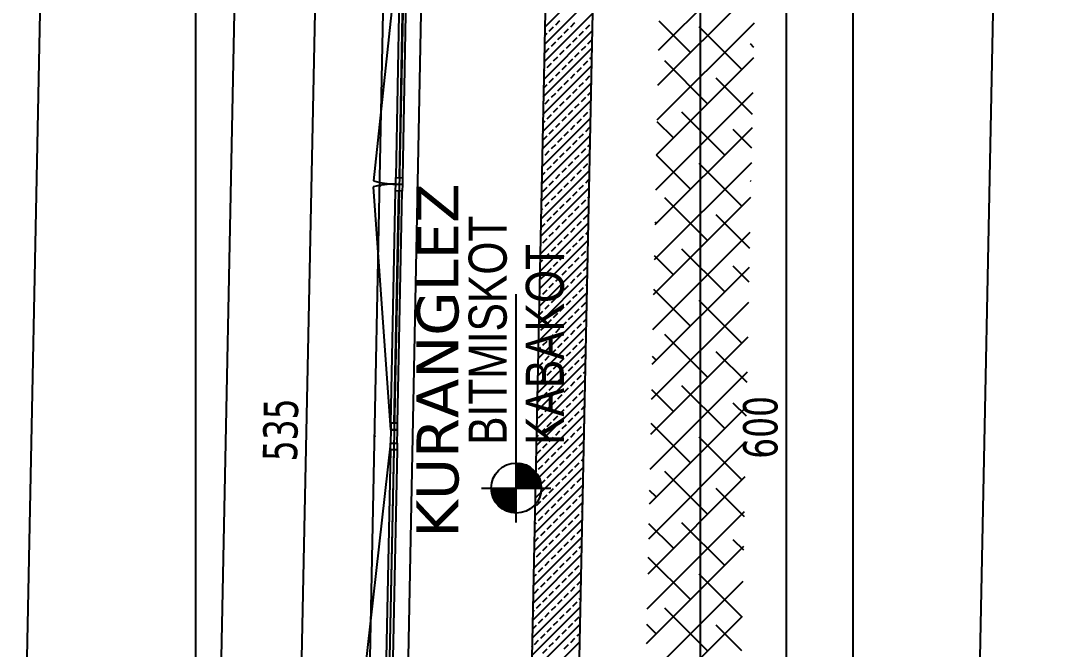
# Model space of a CAD drawing. Header units: millimetres. Extents: x 43168.9 to 43194.6, y -25545.1 to -25543.4.
# Drawn here: x 43171.0926 to 43171.2018, y -25544.0672 to -25544.0012 of the extents above; entities that cross this region are included whole.
import ezdxf
from ezdxf.enums import TextEntityAlignment as Align

# ---------------------------------------------------------------- set-up
doc = ezdxf.new("R2010")
doc.units = ezdxf.units.MM
doc.header["$LTSCALE"] = 200
doc.linetypes.add('DASHDOT', pattern=[1, 0.5, -0.25, 0, -0.25])
doc.linetypes.add('DASHDOT2', pattern=[0.5, 0.25, -0.125, 0, -0.125])
for name, color, linetype in [('aks_sgh', 5, 'DASHDOT2'), ('arsasiniri_sgh', 10, 'Continuous'), ('cam_sgh', 1, 'Continuous'), ('dograma_sgh', 43, 'Continuous'), ('gor-3_sgh', 191, 'Continuous'), ('gor-4_sgh', 17, 'Continuous'), ('kolon-b.a_sgh', 6, 'Continuous'), ('olcuaks_sgh', 41, 'Continuous'), ('olcuic_sgh', 183, 'Continuous'), ('tarama-betonarme_sgh', 223, 'Continuous'), ('tarama-zemin_sgh', 197, 'Continuous'), ('yapi-yaklasma_sgh', 41, 'DASHDOT'), ('yazi-merdi_sgh', 9, 'Continuous')]:
    doc.layers.add(name, color=color, linetype=linetype)
doc.styles.add('dim', font='VERDANA.TTF', dxfattribs={"width": 0.7})
doc.styles.add('text1', font='VERDANA.TTF')
doc.styles.add('text2', font='arial.ttf')

msp = doc.modelspace()

# ---------------------------------------------------------------- linework, layer by layer
at = {"color": 0}
for p, q in [((43171.14456, -25544.05392), (43171.14456, -25544.02992)), ((43171.14093, -25544.0503), (43171.14818, -25544.0503))]:
    msp.add_line(p, q, dxfattribs=at)
for p, q in [((43171.14457, -25544.04767), (43171.14456, -25544.04769)), ((43171.14479, -25544.04768), (43171.14456, -25544.04791)), ((43171.14498, -25544.04771), (43171.14456, -25544.04814)), ((43171.14517, -25544.04775), (43171.14456, -25544.04836)), ((43171.14534, -25544.0478), (43171.14456, -25544.04859)), ((43171.14703, -25544.0503), (43171.14456, -25544.04783)), ((43171.14551, -25544.04785), (43171.14456, -25544.04881)), ((43171.14567, -25544.04793), (43171.14456, -25544.04903)), ((43171.14582, -25544.048), (43171.14456, -25544.04926)), ((43171.1468, -25544.0503), (43171.14456, -25544.04805)), ((43171.14596, -25544.04808), (43171.14456, -25544.04948)), ((43171.14609, -25544.04817), (43171.14456, -25544.04971)), ((43171.14658, -25544.0503), (43171.14456, -25544.04827)), ((43171.14622, -25544.04827), (43171.14456, -25544.04993)), ((43171.14634, -25544.04838), (43171.14456, -25544.05016)), ((43171.14635, -25544.0503), (43171.14456, -25544.0485)), ((43171.14718, -25544.05022), (43171.14463, -25544.04767)), ((43171.14645, -25544.04848), (43171.14464, -25544.0503)), ((43171.14716, -25544.04998), (43171.14487, -25544.04769)), ((43171.1471, -25544.0497), (43171.14514, -25544.04774)), ((43171.14701, -25544.04938), (43171.14546, -25544.04783)), ((43171.14681, -25544.04895), (43171.1459, -25544.04805)), ((43171.14613, -25544.0503), (43171.14456, -25544.04872)), ((43171.1459, -25544.0503), (43171.14456, -25544.04895)), ((43171.14568, -25544.0503), (43171.14456, -25544.04917)), ((43171.14545, -25544.0503), (43171.14456, -25544.0494)), ((43171.14523, -25544.0503), (43171.14456, -25544.04962)), ((43171.14656, -25544.04861), (43171.14487, -25544.0503)), ((43171.14666, -25544.04873), (43171.14509, -25544.0503)), ((43171.14675, -25544.04886), (43171.14532, -25544.0503)), ((43171.14684, -25544.049), (43171.14554, -25544.0503)), ((43171.14691, -25544.04915), (43171.14576, -25544.0503)), ((43171.14698, -25544.04931), (43171.14599, -25544.0503)), ((43171.14705, -25544.04946), (43171.14621, -25544.0503)), ((43171.14195, -25544.0503), (43171.14193, -25544.05031)), ((43171.14448, -25544.05291), (43171.14193, -25544.05037)), ((43171.14217, -25544.0503), (43171.14194, -25544.05053)), ((43171.14424, -25544.0529), (43171.14195, -25544.05061)), ((43171.1424, -25544.0503), (43171.14197, -25544.05072)), ((43171.14262, -25544.0503), (43171.14201, -25544.05091)), ((43171.14285, -25544.0503), (43171.14206, -25544.05108)), ((43171.14456, -25544.05276), (43171.14209, -25544.0503)), ((43171.14307, -25544.0503), (43171.14212, -25544.05125)), ((43171.1433, -25544.0503), (43171.14219, -25544.0514)), ((43171.14352, -25544.0503), (43171.14226, -25544.05156)), ((43171.14456, -25544.05254), (43171.14231, -25544.0503)), ((43171.14374, -25544.0503), (43171.14234, -25544.0517)), ((43171.14397, -25544.0503), (43171.14243, -25544.05183)), ((43171.14419, -25544.0503), (43171.14253, -25544.05196)), ((43171.14456, -25544.05232), (43171.14254, -25544.0503)), ((43171.14442, -25544.0503), (43171.14264, -25544.05208)), ((43171.14456, -25544.05038), (43171.14274, -25544.05219)), ((43171.14456, -25544.05209), (43171.14276, -25544.0503)), ((43171.14456, -25544.05061), (43171.14287, -25544.0523)), ((43171.14456, -25544.05187), (43171.14298, -25544.0503)), ((43171.14456, -25544.05164), (43171.14321, -25544.0503)), ((43171.14456, -25544.05142), (43171.14343, -25544.0503)), ((43171.14456, -25544.05119), (43171.14366, -25544.0503)), ((43171.14456, -25544.05097), (43171.14388, -25544.0503)), ((43171.14456, -25544.05074), (43171.14411, -25544.0503)), ((43171.14456, -25544.05052), (43171.14433, -25544.0503)), ((43171.145, -25544.0503), (43171.14456, -25544.04985)), ((43171.14478, -25544.0503), (43171.14456, -25544.05007)), ((43171.14709, -25544.04964), (43171.14644, -25544.0503)), ((43171.14713, -25544.04982), (43171.14666, -25544.0503)), ((43171.14716, -25544.05002), (43171.14689, -25544.0503)), ((43171.14718, -25544.05023), (43171.14711, -25544.0503)), ((43171.14396, -25544.05284), (43171.142, -25544.05088)), ((43171.14364, -25544.05275), (43171.14209, -25544.0512)), ((43171.14321, -25544.05255), (43171.14231, -25544.05164)), ((43171.14456, -25544.05083), (43171.14299, -25544.0524)), ((43171.14456, -25544.05106), (43171.14312, -25544.05249)), ((43171.14456, -25544.05128), (43171.14326, -25544.05257)), ((43171.14456, -25544.0515), (43171.14341, -25544.05265)), ((43171.14456, -25544.05173), (43171.14357, -25544.05272)), ((43171.14456, -25544.05195), (43171.14372, -25544.05278)), ((43171.14456, -25544.05218), (43171.1439, -25544.05283)), ((43171.14456, -25544.0524), (43171.14409, -25544.05287)), ((43171.14456, -25544.05263), (43171.14428, -25544.0529)), ((43171.14456, -25544.05285), (43171.14449, -25544.05292))]:
    msp.add_line(p, q)
msp.add_circle((43171.14456, -25544.0503), 0.00263, dxfattribs=at)
at = {"layer": 'aks_sgh'}
for p, q in [((43171.11088, -25543.74092), (43171.11088, -25544.78992)), ((43171.16388, -25543.74092), (43171.16388, -25544.78992)), ((43171.13362, -25543.95248), (43171.117, -25544.76581))]:
    msp.add_line(p, q, dxfattribs=at)
at = {"layer": 'arsasiniri_sgh', "color": 14}
msp.add_line((43171.20176, -25543.64889), (43171.19254, -25544.10046), dxfattribs=at)
at = {"layer": 'cam_sgh'}
for p, q in [((43171.13274, -25543.99228), (43171.13228, -25544.0177)), ((43171.13176, -25544.04349), (43171.13225, -25544.0191)), ((43171.1317, -25544.04629), (43171.1312, -25544.07068))]:
    msp.add_line(p, q, dxfattribs=at)
at = {"layer": 'dograma_sgh'}
for p, q in [((43171.13241, -25543.99157), (43171.12957, -25544.01803)), ((43171.13192, -25544.01839), (43171.13193, -25544.01769)), ((43171.13193, -25544.01769), (43171.13263, -25544.0177)), ((43171.13263, -25544.0177), (43171.13262, -25544.0184)), ((43171.13139, -25544.04418), (43171.12956, -25544.01865)), ((43171.1319, -25544.01909), (43171.13192, -25544.01839)), ((43171.13192, -25544.01839), (43171.13262, -25544.0184)), ((43171.13262, -25544.0184), (43171.13192, -25544.01839)), ((43171.13262, -25544.0184), (43171.1326, -25544.0191)), ((43171.1326, -25544.0191), (43171.1319, -25544.01909)), ((43171.13141, -25544.04348), (43171.13139, -25544.04418)), ((43171.13211, -25544.0435), (43171.13141, -25544.04348)), ((43171.13209, -25544.0442), (43171.13211, -25544.0435)), ((43171.13139, -25544.04418), (43171.13136, -25544.04558)), ((43171.13209, -25544.0442), (43171.13139, -25544.04418)), ((43171.13139, -25544.04418), (43171.13209, -25544.0442)), ((43171.13206, -25544.0456), (43171.13209, -25544.0442)), ((43171.13136, -25544.04558), (43171.12849, -25544.07102)), ((43171.13135, -25544.04628), (43171.13136, -25544.04558)), ((43171.13205, -25544.0463), (43171.13135, -25544.04628)), ((43171.13136, -25544.04558), (43171.13206, -25544.0456)), ((43171.13136, -25544.04558), (43171.13206, -25544.0456)), ((43171.13206, -25544.0456), (43171.13205, -25544.0463))]:
    msp.add_line(p, q, dxfattribs=at)
for centre, start, end in [((43171.13173, -25544.02749), 88.8343, 103.8343), ((43171.1321, -25544.00929), 253.8343, 268.8343)]:
    msp.add_arc(centre, 0.0091, start, end, dxfattribs=at)
at = {"layer": 'gor-3_sgh'}
for p, q in [((43171.12865, -25544.09784), (43171.13077, -25543.99084)), ((43171.13265, -25544.09792), (43171.13477, -25543.99092))]:
    msp.add_line(p, q, dxfattribs=at)
for p in [(43171.13026, -25544.01855), (43171.12973, -25544.04485), (43171.12973, -25544.04485)]:
    msp.add_point(p, dxfattribs=at)
at = {"layer": 'gor-4_sgh'}
for p, q in [((43171.13239, -25543.99227), (43171.13193, -25544.01769)), ((43171.13309, -25543.99228), (43171.13263, -25544.0177)), ((43171.13141, -25544.04348), (43171.1319, -25544.01909)), ((43171.13211, -25544.0435), (43171.1326, -25544.0191)), ((43171.13135, -25544.04628), (43171.13085, -25544.07068)), ((43171.13205, -25544.0463), (43171.13155, -25544.07069))]:
    msp.add_line(p, q, dxfattribs=at)
at = {"layer": 'kolon-b.a_sgh'}
for p, q in [((43171.15035, -25544.11029), (43171.15303, -25543.97829)), ((43171.14793, -25543.98318), (43171.14545, -25544.10518))]:
    msp.add_line(p, q, dxfattribs=at)
at = {"layer": 'olcuaks_sgh'}
for p, q in [((43171.17988, -25543.83767), (43171.17988, -25544.76892)), ((43171.17288, -25543.98367), (43171.17288, -25544.10417))]:
    msp.add_line(p, q, dxfattribs=at)
at = {"layer": 'olcuic_sgh'}
for p, q in [((43171.1159, -25543.95393), (43171.09944, -25544.76283)), ((43171.12361, -25543.99044), (43171.12143, -25544.09794))]:
    msp.add_line(p, q, dxfattribs=at)
at = {"layer": 'tarama-betonarme_sgh'}
for p, q in [((43171.14755, -25544.00188), (43171.15266, -25543.99678)), ((43171.14751, -25544.00372), (43171.15262, -25543.99861)), ((43171.14748, -25544.00555), (43171.15258, -25544.00045)), ((43171.1487, -25544.00163), (43171.14915, -25544.00118)), ((43171.15028, -25544.00185), (43171.15072, -25544.0014)), ((43171.15252, -25544.0014), (43171.15256, -25544.00136)), ((43171.14744, -25544.00738), (43171.15254, -25544.00228)), ((43171.14753, -25544.0028), (43171.14781, -25544.00253)), ((43171.14803, -25544.0023), (43171.14848, -25544.00185)), ((43171.1496, -25544.00253), (43171.15005, -25544.00208)), ((43171.15117, -25544.00275), (43171.15162, -25544.0023)), ((43171.15185, -25544.00208), (43171.1523, -25544.00163)), ((43171.14826, -25544.00387), (43171.1487, -25544.00342)), ((43171.14893, -25544.0032), (43171.14938, -25544.00275)), ((43171.14983, -25544.0041), (43171.15028, -25544.00365)), ((43171.1505, -25544.00342), (43171.15095, -25544.00298)), ((43171.15207, -25544.00365), (43171.15252, -25544.0032)), ((43171.1474, -25544.00922), (43171.15251, -25544.00411)), ((43171.14758, -25544.00455), (43171.14803, -25544.0041)), ((43171.14915, -25544.00477), (43171.1496, -25544.00432)), ((43171.15072, -25544.005), (43171.15117, -25544.00455)), ((43171.1514, -25544.00432), (43171.15185, -25544.00387)), ((43171.14736, -25544.01105), (43171.15247, -25544.00595)), ((43171.14781, -25544.00612), (43171.14826, -25544.00567)), ((43171.14848, -25544.00544), (43171.14893, -25544.005)), ((43171.14938, -25544.00634), (43171.14983, -25544.00589)), ((43171.15005, -25544.00567), (43171.1505, -25544.00522)), ((43171.15162, -25544.00589), (43171.15207, -25544.00544)), ((43171.1523, -25544.00522), (43171.15249, -25544.00503)), ((43171.14746, -25544.00647), (43171.14758, -25544.00634)), ((43171.1487, -25544.00702), (43171.14915, -25544.00657)), ((43171.15028, -25544.00724), (43171.15072, -25544.00679)), ((43171.15095, -25544.00657), (43171.1514, -25544.00612)), ((43171.15185, -25544.00747), (43171.1523, -25544.00702)), ((43171.14733, -25544.01288), (43171.15243, -25544.00778)), ((43171.14742, -25544.0083), (43171.14781, -25544.00791)), ((43171.14803, -25544.00769), (43171.14848, -25544.00724)), ((43171.1496, -25544.00791), (43171.15005, -25544.00747)), ((43171.15117, -25544.00814), (43171.15162, -25544.00769)), ((43171.14826, -25544.00926), (43171.1487, -25544.00881)), ((43171.14893, -25544.00859), (43171.14938, -25544.00814)), ((43171.14983, -25544.00949), (43171.15028, -25544.00904)), ((43171.1505, -25544.00881), (43171.15095, -25544.00836)), ((43171.15207, -25544.00904), (43171.15241, -25544.0087)), ((43171.14729, -25544.01472), (43171.15239, -25544.00961)), ((43171.14758, -25544.00993), (43171.14803, -25544.00949)), ((43171.14915, -25544.01016), (43171.1496, -25544.00971)), ((43171.15072, -25544.01038), (43171.15117, -25544.00993)), ((43171.1514, -25544.00971), (43171.15185, -25544.00926)), ((43171.14781, -25544.01151), (43171.14826, -25544.01106)), ((43171.14848, -25544.01083), (43171.14893, -25544.01038)), ((43171.14938, -25544.01173), (43171.14983, -25544.01128)), ((43171.15005, -25544.01106), (43171.1505, -25544.01061)), ((43171.15162, -25544.01128), (43171.15207, -25544.01083)), ((43171.1523, -25544.01061), (43171.15238, -25544.01053)), ((43171.14725, -25544.01655), (43171.15236, -25544.01145)), ((43171.14735, -25544.01197), (43171.14758, -25544.01173)), ((43171.1487, -25544.0124), (43171.14915, -25544.01196)), ((43171.15028, -25544.01263), (43171.15072, -25544.01218)), ((43171.15095, -25544.01196), (43171.1514, -25544.01151)), ((43171.15185, -25544.01285), (43171.1523, -25544.0124)), ((43171.14722, -25544.01838), (43171.15232, -25544.01328)), ((43171.14736, -25544.01375), (43171.14781, -25544.0133)), ((43171.14803, -25544.01308), (43171.14848, -25544.01263)), ((43171.14893, -25544.01398), (43171.14938, -25544.01353)), ((43171.1496, -25544.0133), (43171.15005, -25544.01285)), ((43171.15117, -25544.01353), (43171.15162, -25544.01308)), ((43171.14826, -25544.01465), (43171.1487, -25544.0142)), ((43171.14983, -25544.01487), (43171.15028, -25544.01443)), ((43171.1505, -25544.0142), (43171.15095, -25544.01375)), ((43171.1514, -25544.0151), (43171.15185, -25544.01465)), ((43171.15207, -25544.01443), (43171.1523, -25544.0142)), ((43171.14718, -25544.02022), (43171.15228, -25544.01511)), ((43171.14727, -25544.01563), (43171.14736, -25544.01555)), ((43171.14758, -25544.01532), (43171.14803, -25544.01487)), ((43171.14848, -25544.01622), (43171.14893, -25544.01577)), ((43171.14915, -25544.01555), (43171.1496, -25544.0151)), ((43171.15072, -25544.01577), (43171.15117, -25544.01532)), ((43171.14781, -25544.01689), (43171.14826, -25544.01645)), ((43171.14938, -25544.01712), (43171.14983, -25544.01667)), ((43171.15005, -25544.01645), (43171.1505, -25544.016)), ((43171.15162, -25544.01667), (43171.15207, -25544.01622)), ((43171.14714, -25544.02205), (43171.15225, -25544.01695)), ((43171.14723, -25544.01747), (43171.14758, -25544.01712)), ((43171.1487, -25544.01779), (43171.14915, -25544.01734)), ((43171.15028, -25544.01802), (43171.15072, -25544.01757)), ((43171.15095, -25544.01734), (43171.1514, -25544.01689)), ((43171.15185, -25544.01824), (43171.15223, -25544.01786)), ((43171.1471, -25544.02388), (43171.15221, -25544.01878)), ((43171.14736, -25544.01914), (43171.14781, -25544.01869)), ((43171.14803, -25544.01847), (43171.14848, -25544.01802)), ((43171.14893, -25544.01936), (43171.14938, -25544.01892)), ((43171.1496, -25544.01869), (43171.15005, -25544.01824)), ((43171.15117, -25544.01892), (43171.15162, -25544.01847)), ((43171.14826, -25544.02004), (43171.1487, -25544.01959)), ((43171.14983, -25544.02026), (43171.15028, -25544.01981)), ((43171.1505, -25544.01959), (43171.15095, -25544.01914)), ((43171.1514, -25544.02049), (43171.15185, -25544.02004)), ((43171.15207, -25544.01981), (43171.15219, -25544.0197)), ((43171.14707, -25544.02572), (43171.15217, -25544.02061)), ((43171.14716, -25544.02113), (43171.14736, -25544.02094)), ((43171.14758, -25544.02071), (43171.14803, -25544.02026)), ((43171.14848, -25544.02161), (43171.14893, -25544.02116)), ((43171.14915, -25544.02094), (43171.1496, -25544.02049)), ((43171.15072, -25544.02116), (43171.15117, -25544.02071)), ((43171.14781, -25544.02228), (43171.14826, -25544.02183)), ((43171.14938, -25544.02251), (43171.14983, -25544.02206)), ((43171.15005, -25544.02183), (43171.1505, -25544.02138)), ((43171.15095, -25544.02273), (43171.1514, -25544.02228)), ((43171.15162, -25544.02206), (43171.15207, -25544.02161)), ((43171.14703, -25544.02755), (43171.15213, -25544.02245)), ((43171.14713, -25544.02296), (43171.14758, -25544.02251)), ((43171.14803, -25544.02385), (43171.14848, -25544.02341)), ((43171.1487, -25544.02318), (43171.14915, -25544.02273)), ((43171.15028, -25544.02341), (43171.15072, -25544.02296)), ((43171.15185, -25544.02363), (43171.15211, -25544.02336)), ((43171.14699, -25544.02938), (43171.1521, -25544.02428)), ((43171.14736, -25544.02453), (43171.14781, -25544.02408)), ((43171.14893, -25544.02475), (43171.14938, -25544.0243)), ((43171.1496, -25544.02408), (43171.15005, -25544.02363)), ((43171.15117, -25544.0243), (43171.15162, -25544.02385)), ((43171.14708, -25544.0248), (43171.14713, -25544.02475)), ((43171.14826, -25544.02543), (43171.1487, -25544.02498)), ((43171.14983, -25544.02565), (43171.15028, -25544.0252)), ((43171.1505, -25544.02498), (43171.15095, -25544.02453)), ((43171.1514, -25544.02587), (43171.15185, -25544.02543)), ((43171.15207, -25544.0252), (43171.15208, -25544.0252)), ((43171.14695, -25544.03122), (43171.15206, -25544.02611)), ((43171.14705, -25544.02663), (43171.14736, -25544.02632)), ((43171.14758, -25544.0261), (43171.14803, -25544.02565)), ((43171.14848, -25544.027), (43171.14893, -25544.02655)), ((43171.14915, -25544.02632), (43171.1496, -25544.02587)), ((43171.15072, -25544.02655), (43171.15117, -25544.0261)), ((43171.14781, -25544.02767), (43171.14826, -25544.02722)), ((43171.14938, -25544.0279), (43171.14983, -25544.02745)), ((43171.15005, -25544.02722), (43171.1505, -25544.02677)), ((43171.15095, -25544.02812), (43171.1514, -25544.02767)), ((43171.15162, -25544.02745), (43171.15204, -25544.02703)), ((43171.14692, -25544.03305), (43171.15202, -25544.02795)), ((43171.14713, -25544.02834), (43171.14758, -25544.0279)), ((43171.14803, -25544.02924), (43171.14848, -25544.02879)), ((43171.1487, -25544.02857), (43171.14915, -25544.02812)), ((43171.15028, -25544.02879), (43171.15072, -25544.02834)), ((43171.15185, -25544.02902), (43171.152, -25544.02886)), ((43171.14688, -25544.03488), (43171.15198, -25544.02978)), ((43171.14736, -25544.02992), (43171.14781, -25544.02947)), ((43171.14893, -25544.03014), (43171.14938, -25544.02969)), ((43171.1496, -25544.02947), (43171.15005, -25544.02902)), ((43171.1505, -25544.03036), (43171.15095, -25544.02992)), ((43171.15117, -25544.02969), (43171.15162, -25544.02924)), ((43171.14697, -25544.0303), (43171.14713, -25544.03014)), ((43171.14758, -25544.03149), (43171.14803, -25544.03104)), ((43171.14826, -25544.03081), (43171.1487, -25544.03036)), ((43171.14983, -25544.03104), (43171.15028, -25544.03059)), ((43171.1514, -25544.03126), (43171.15185, -25544.03081)), ((43171.14684, -25544.03672), (43171.15195, -25544.03161)), ((43171.14694, -25544.03213), (43171.14736, -25544.03171)), ((43171.14848, -25544.03239), (43171.14893, -25544.03194)), ((43171.14915, -25544.03171), (43171.1496, -25544.03126)), ((43171.15005, -25544.03261), (43171.1505, -25544.03216)), ((43171.15072, -25544.03194), (43171.15117, -25544.03149)), ((43171.14781, -25544.03306), (43171.14826, -25544.03261)), ((43171.14938, -25544.03328), (43171.14983, -25544.03283)), ((43171.15095, -25544.03351), (43171.1514, -25544.03306)), ((43171.15162, -25544.03283), (43171.15193, -25544.03253)), ((43171.1468, -25544.03855), (43171.15191, -25544.03345)), ((43171.1469, -25544.03397), (43171.14691, -25544.03396)), ((43171.14713, -25544.03373), (43171.14758, -25544.03328)), ((43171.14803, -25544.03463), (43171.14848, -25544.03418)), ((43171.1487, -25544.03396), (43171.14915, -25544.03351)), ((43171.15028, -25544.03418), (43171.15072, -25544.03373)), ((43171.14677, -25544.04038), (43171.15187, -25544.03528)), ((43171.14736, -25544.0353), (43171.14781, -25544.03486)), ((43171.14893, -25544.03553), (43171.14938, -25544.03508)), ((43171.1496, -25544.03486), (43171.15005, -25544.03441)), ((43171.1505, -25544.03575), (43171.15095, -25544.0353)), ((43171.15117, -25544.03508), (43171.15162, -25544.03463)), ((43171.15185, -25544.03441), (43171.15189, -25544.03436)), ((43171.14686, -25544.0358), (43171.14713, -25544.03553)), ((43171.14758, -25544.03688), (43171.14803, -25544.03643)), ((43171.14826, -25544.0362), (43171.1487, -25544.03575)), ((43171.14983, -25544.03643), (43171.15028, -25544.03598)), ((43171.1514, -25544.03665), (43171.15185, -25544.0362)), ((43171.14673, -25544.04222), (43171.15184, -25544.03711)), ((43171.14691, -25544.03755), (43171.14736, -25544.0371)), ((43171.14848, -25544.03777), (43171.14893, -25544.03732)), ((43171.14915, -25544.0371), (43171.1496, -25544.03665)), ((43171.15005, -25544.038), (43171.1505, -25544.03755)), ((43171.15072, -25544.03732), (43171.15117, -25544.03688)), ((43171.14713, -25544.03912), (43171.14758, -25544.03867)), ((43171.14781, -25544.03845), (43171.14826, -25544.038)), ((43171.14938, -25544.03867), (43171.14983, -25544.03822)), ((43171.15095, -25544.0389), (43171.1514, -25544.03845)), ((43171.15162, -25544.03822), (43171.15182, -25544.03803)), ((43171.14669, -25544.04405), (43171.1518, -25544.03895)), ((43171.14679, -25544.03947), (43171.14691, -25544.03935)), ((43171.14803, -25544.04002), (43171.14848, -25544.03957)), ((43171.1487, -25544.03935), (43171.14915, -25544.0389)), ((43171.1496, -25544.04024), (43171.15005, -25544.03979)), ((43171.15028, -25544.03957), (43171.15072, -25544.03912)), ((43171.14666, -25544.04588), (43171.15176, -25544.04078)), ((43171.14736, -25544.04069), (43171.14781, -25544.04024)), ((43171.14893, -25544.04092), (43171.14938, -25544.04047)), ((43171.1505, -25544.04114), (43171.15095, -25544.04069)), ((43171.15117, -25544.04047), (43171.15162, -25544.04002)), ((43171.14675, -25544.0413), (43171.14713, -25544.04092)), ((43171.14758, -25544.04226), (43171.14803, -25544.04181)), ((43171.14826, -25544.04159), (43171.1487, -25544.04114)), ((43171.14983, -25544.04181), (43171.15028, -25544.04137)), ((43171.1514, -25544.04204), (43171.15174, -25544.0417)), ((43171.14662, -25544.04772), (43171.15172, -25544.04261)), ((43171.14691, -25544.04294), (43171.14736, -25544.04249)), ((43171.14848, -25544.04316), (43171.14893, -25544.04271)), ((43171.14915, -25544.04249), (43171.1496, -25544.04204)), ((43171.15005, -25544.04339), (43171.1505, -25544.04294)), ((43171.15072, -25544.04271), (43171.15117, -25544.04226)), ((43171.14713, -25544.04451), (43171.14758, -25544.04406)), ((43171.14781, -25544.04384), (43171.14826, -25544.04339)), ((43171.14938, -25544.04406), (43171.14983, -25544.04361)), ((43171.15095, -25544.04428), (43171.1514, -25544.04384)), ((43171.15162, -25544.04361), (43171.1517, -25544.04353)), ((43171.14658, -25544.04955), (43171.15169, -25544.04445)), ((43171.14667, -25544.04497), (43171.14691, -25544.04473)), ((43171.14803, -25544.04541), (43171.14848, -25544.04496)), ((43171.1487, -25544.04473), (43171.14915, -25544.04428)), ((43171.1496, -25544.04563), (43171.15005, -25544.04518)), ((43171.15028, -25544.04496), (43171.15072, -25544.04451)), ((43171.14654, -25544.05138), (43171.15165, -25544.04628)), ((43171.14668, -25544.04675), (43171.14713, -25544.0463)), ((43171.14736, -25544.04608), (43171.14781, -25544.04563)), ((43171.14893, -25544.0463), (43171.14938, -25544.04586)), ((43171.1505, -25544.04653), (43171.15095, -25544.04608)), ((43171.15117, -25544.04586), (43171.15162, -25544.04541)), ((43171.14758, -25544.04765), (43171.14803, -25544.0472)), ((43171.14826, -25544.04698), (43171.1487, -25544.04653)), ((43171.14915, -25544.04788), (43171.1496, -25544.04743)), ((43171.14983, -25544.0472), (43171.15028, -25544.04675)), ((43171.1514, -25544.04743), (43171.15163, -25544.0472)), ((43171.14651, -25544.05322), (43171.15161, -25544.04811)), ((43171.14691, -25544.04833), (43171.14736, -25544.04788)), ((43171.14848, -25544.04855), (43171.14893, -25544.0481)), ((43171.15005, -25544.04877), (43171.1505, -25544.04833)), ((43171.15072, -25544.0481), (43171.15117, -25544.04765)), ((43171.1466, -25544.04863), (43171.14668, -25544.04855)), ((43171.14713, -25544.0499), (43171.14758, -25544.04945)), ((43171.14781, -25544.04922), (43171.14826, -25544.04877)), ((43171.14938, -25544.04945), (43171.14983, -25544.049)), ((43171.15095, -25544.04967), (43171.1514, -25544.04922)), ((43171.14647, -25544.05505), (43171.15157, -25544.04995)), ((43171.14656, -25544.05047), (43171.14691, -25544.05012)), ((43171.14803, -25544.0508), (43171.14848, -25544.05035)), ((43171.1487, -25544.05012), (43171.14915, -25544.04967)), ((43171.1496, -25544.05102), (43171.15005, -25544.05057)), ((43171.15028, -25544.05035), (43171.15072, -25544.0499)), ((43171.14643, -25544.05688), (43171.15154, -25544.05178)), ((43171.14668, -25544.05214), (43171.14713, -25544.05169)), ((43171.14736, -25544.05147), (43171.14781, -25544.05102)), ((43171.14893, -25544.05169), (43171.14938, -25544.05124)), ((43171.1505, -25544.05192), (43171.15095, -25544.05147)), ((43171.15117, -25544.05124), (43171.15156, -25544.05086)), ((43171.14758, -25544.05304), (43171.14803, -25544.05259)), ((43171.14826, -25544.05237), (43171.1487, -25544.05192)), ((43171.14915, -25544.05326), (43171.1496, -25544.05282)), ((43171.14983, -25544.05259), (43171.15028, -25544.05214)), ((43171.1514, -25544.05282), (43171.15152, -25544.0527)), ((43171.14639, -25544.05872), (43171.1515, -25544.05361)), ((43171.14649, -25544.05413), (43171.14668, -25544.05394)), ((43171.14691, -25544.05371), (43171.14736, -25544.05326)), ((43171.14848, -25544.05394), (43171.14893, -25544.05349)), ((43171.15005, -25544.05416), (43171.1505, -25544.05371)), ((43171.15072, -25544.05349), (43171.15117, -25544.05304)), ((43171.14713, -25544.05529), (43171.14758, -25544.05484)), ((43171.14781, -25544.05461), (43171.14826, -25544.05416)), ((43171.1487, -25544.05551), (43171.14915, -25544.05506)), ((43171.14938, -25544.05484), (43171.14983, -25544.05439)), ((43171.15095, -25544.05506), (43171.1514, -25544.05461)), ((43171.14636, -25544.06055), (43171.15146, -25544.05545)), ((43171.14646, -25544.05596), (43171.14691, -25544.05551)), ((43171.14803, -25544.05618), (43171.14848, -25544.05573)), ((43171.1496, -25544.05641), (43171.15005, -25544.05596)), ((43171.15028, -25544.05573), (43171.15072, -25544.05529)), ((43171.14668, -25544.05753), (43171.14713, -25544.05708)), ((43171.14736, -25544.05686), (43171.14781, -25544.05641)), ((43171.14893, -25544.05708), (43171.14938, -25544.05663)), ((43171.1505, -25544.05731), (43171.15095, -25544.05686)), ((43171.15117, -25544.05663), (43171.15144, -25544.05636)), ((43171.14632, -25544.06238), (43171.15142, -25544.05728)), ((43171.14641, -25544.0578), (43171.14646, -25544.05775)), ((43171.14758, -25544.05843), (43171.14803, -25544.05798)), ((43171.14826, -25544.05775), (43171.1487, -25544.05731)), ((43171.14915, -25544.05865), (43171.1496, -25544.0582)), ((43171.14983, -25544.05798), (43171.15028, -25544.05753)), ((43171.1514, -25544.0582), (43171.15141, -25544.0582)), ((43171.14628, -25544.06422), (43171.15139, -25544.05911)), ((43171.14638, -25544.05963), (43171.14668, -25544.05933)), ((43171.14691, -25544.0591), (43171.14736, -25544.05865)), ((43171.14848, -25544.05933), (43171.14893, -25544.05888)), ((43171.15005, -25544.05955), (43171.1505, -25544.0591)), ((43171.15072, -25544.05888), (43171.15117, -25544.05843)), ((43171.14713, -25544.06067), (43171.14758, -25544.06022)), ((43171.14781, -25544.06), (43171.14826, -25544.05955)), ((43171.1487, -25544.0609), (43171.14915, -25544.06045)), ((43171.14938, -25544.06022), (43171.14983, -25544.05978)), ((43171.15095, -25544.06045), (43171.15137, -25544.06003)), ((43171.14625, -25544.06605), (43171.15135, -25544.06095)), ((43171.14646, -25544.06135), (43171.14691, -25544.0609)), ((43171.14803, -25544.06157), (43171.14848, -25544.06112)), ((43171.1496, -25544.0618), (43171.15005, -25544.06135)), ((43171.15028, -25544.06112), (43171.15072, -25544.06067)), ((43171.14668, -25544.06292), (43171.14713, -25544.06247)), ((43171.14736, -25544.06224), (43171.14781, -25544.0618)), ((43171.14826, -25544.06314), (43171.1487, -25544.06269)), ((43171.14893, -25544.06247), (43171.14938, -25544.06202)), ((43171.1505, -25544.06269), (43171.15095, -25544.06224)), ((43171.15117, -25544.06202), (43171.15133, -25544.06186)), ((43171.14621, -25544.06788), (43171.15131, -25544.06278)), ((43171.1463, -25544.0633), (43171.14646, -25544.06314)), ((43171.14758, -25544.06382), (43171.14803, -25544.06337)), ((43171.14915, -25544.06404), (43171.1496, -25544.06359)), ((43171.14983, -25544.06337), (43171.15028, -25544.06292)), ((43171.15072, -25544.06427), (43171.15117, -25544.06382)), ((43171.14617, -25544.06972), (43171.15128, -25544.06461)), ((43171.14626, -25544.06513), (43171.14668, -25544.06471)), ((43171.14691, -25544.06449), (43171.14736, -25544.06404)), ((43171.14848, -25544.06471), (43171.14893, -25544.06427)), ((43171.15005, -25544.06494), (43171.1505, -25544.06449)), ((43171.14713, -25544.06606), (43171.14758, -25544.06561)), ((43171.14781, -25544.06539), (43171.14826, -25544.06494)), ((43171.1487, -25544.06629), (43171.14915, -25544.06584)), ((43171.14938, -25544.06561), (43171.14983, -25544.06516)), ((43171.15095, -25544.06584), (43171.15126, -25544.06553)), ((43171.14613, -25544.07155), (43171.15124, -25544.06645)), ((43171.14623, -25544.06697), (43171.14623, -25544.06696)), ((43171.14646, -25544.06674), (43171.14691, -25544.06629)), ((43171.14803, -25544.06696), (43171.14848, -25544.06651)), ((43171.1496, -25544.06718), (43171.15005, -25544.06674)), ((43171.15028, -25544.06651), (43171.15072, -25544.06606)), ((43171.14736, -25544.06763), (43171.14781, -25544.06718))]:
    msp.add_line(p, q, dxfattribs=at)
at = {"layer": 'tarama-zemin_sgh'}
for p, q in [((43171.1595, -25544.0043), (43171.16971, -25543.99409)), ((43171.15943, -25544.00797), (43171.16964, -25543.99776)), ((43171.15936, -25544.01163), (43171.16956, -25544.00142)), ((43171.16285, -25544.00455), (43171.15957, -25544.00126)), ((43171.16824, -25544.00634), (43171.16375, -25544.00185)), ((43171.16951, -25544.00403), (43171.16913, -25544.00365)), ((43171.15928, -25544.0153), (43171.16949, -25544.00509)), ((43171.16464, -25544.00993), (43171.16015, -25544.00544)), ((43171.16937, -25544.01107), (43171.16554, -25544.00724)), ((43171.15921, -25544.01897), (43171.16942, -25544.00876)), ((43171.16644, -25544.01532), (43171.16195, -25544.01083)), ((43171.15913, -25544.02263), (43171.16934, -25544.01242)), ((43171.16105, -25544.01353), (43171.15935, -25544.01183)), ((43171.1693, -25544.01459), (43171.16734, -25544.01263)), ((43171.16285, -25544.01892), (43171.15928, -25544.01535)), ((43171.15906, -25544.0263), (43171.16927, -25544.01609)), ((43171.16824, -25544.02071), (43171.16375, -25544.01622)), ((43171.16923, -25544.01811), (43171.16913, -25544.01802)), ((43171.15898, -25544.02997), (43171.16919, -25544.01976)), ((43171.16464, -25544.0243), (43171.16015, -25544.01981)), ((43171.16908, -25544.02515), (43171.16554, -25544.02161)), ((43171.15891, -25544.03363), (43171.16912, -25544.02342)), ((43171.15926, -25544.02251), (43171.15914, -25544.02239)), ((43171.16644, -25544.02969), (43171.16195, -25544.0252)), ((43171.16105, -25544.0279), (43171.15906, -25544.02591)), ((43171.15883, -25544.0373), (43171.16904, -25544.02709)), ((43171.16901, -25544.02867), (43171.16734, -25544.027)), ((43171.16285, -25544.03328), (43171.15899, -25544.02943)), ((43171.15876, -25544.04097), (43171.16897, -25544.03076)), ((43171.16824, -25544.03508), (43171.16375, -25544.03059)), ((43171.16464, -25544.03867), (43171.16015, -25544.03418)), ((43171.15868, -25544.04463), (43171.16889, -25544.03442)), ((43171.15926, -25544.03688), (43171.15885, -25544.03647)), ((43171.1688, -25544.03923), (43171.16554, -25544.03598)), ((43171.15861, -25544.0483), (43171.16882, -25544.03809)), ((43171.16644, -25544.04406), (43171.16195, -25544.03957)), ((43171.16105, -25544.04226), (43171.15878, -25544.03999)), ((43171.15853, -25544.05197), (43171.16874, -25544.04176)), ((43171.16872, -25544.04275), (43171.16734, -25544.04137)), ((43171.16285, -25544.04765), (43171.15871, -25544.04351)), ((43171.16824, -25544.04945), (43171.16375, -25544.04496)), ((43171.15846, -25544.05563), (43171.16867, -25544.04542)), ((43171.15839, -25544.0593), (43171.16859, -25544.04909)), ((43171.16464, -25544.05304), (43171.16015, -25544.04855)), ((43171.15926, -25544.05124), (43171.15856, -25544.05055)), ((43171.16851, -25544.05331), (43171.16554, -25544.05035)), ((43171.15831, -25544.06297), (43171.16852, -25544.05276)), ((43171.16644, -25544.05843), (43171.16195, -25544.05394)), ((43171.16105, -25544.05663), (43171.15849, -25544.05407)), ((43171.16844, -25544.05683), (43171.16734, -25544.05573)), ((43171.15824, -25544.06663), (43171.16845, -25544.05642)), ((43171.16285, -25544.06202), (43171.15842, -25544.05759)), ((43171.16824, -25544.06382), (43171.16375, -25544.05933)), ((43171.15816, -25544.0703), (43171.16837, -25544.06009)), ((43171.15809, -25544.07397), (43171.1683, -25544.06376)), ((43171.16464, -25544.06741), (43171.16015, -25544.06292)), ((43171.15926, -25544.06561), (43171.15828, -25544.06463)), ((43171.16822, -25544.06739), (43171.16554, -25544.06471))]:
    msp.add_line(p, q, dxfattribs=at)
at = {"layer": 'yapi-yaklasma_sgh'}
msp.add_line((43171.09777, -25543.84307), (43171.09256, -25544.09842), dxfattribs=at)

# ---------------------------------------------------------------- texts
at = {"color": 0, "style": 'text2', "width": 0.8}
for tag, p, s in [('BITMISKOT', (43171.14356, -25544.04577), '+0,10'), ('KABAKOT', (43171.14956, -25544.04577), '±0,00')]:
    msp.add_attdef(tag, p, s, height=0.004, rotation=90, dxfattribs=at)
at = {"layer": 'olcuaks_sgh', "color": 2, "style": 'dim', "width": 0.7}
msp.add_text('600', height=0.0036, rotation=90, dxfattribs=at).set_placement((43171.17197, -25544.04723))
at = {"layer": 'olcuic_sgh', "color": 2, "style": 'dim', "width": 0.7}
msp.add_text('535', height=0.0036, rotation=88.8343, dxfattribs=at).set_placement((43171.12154, -25544.04751))
at = {"layer": 'yazi-merdi_sgh', "style": 'text1'}
msp.add_text('KURANGLEZ', height=0.0044, rotation=90, dxfattribs=at).set_placement((43171.13849, -25544.01832), align=Align.RIGHT)

doc.saveas('drawing.dxf')
